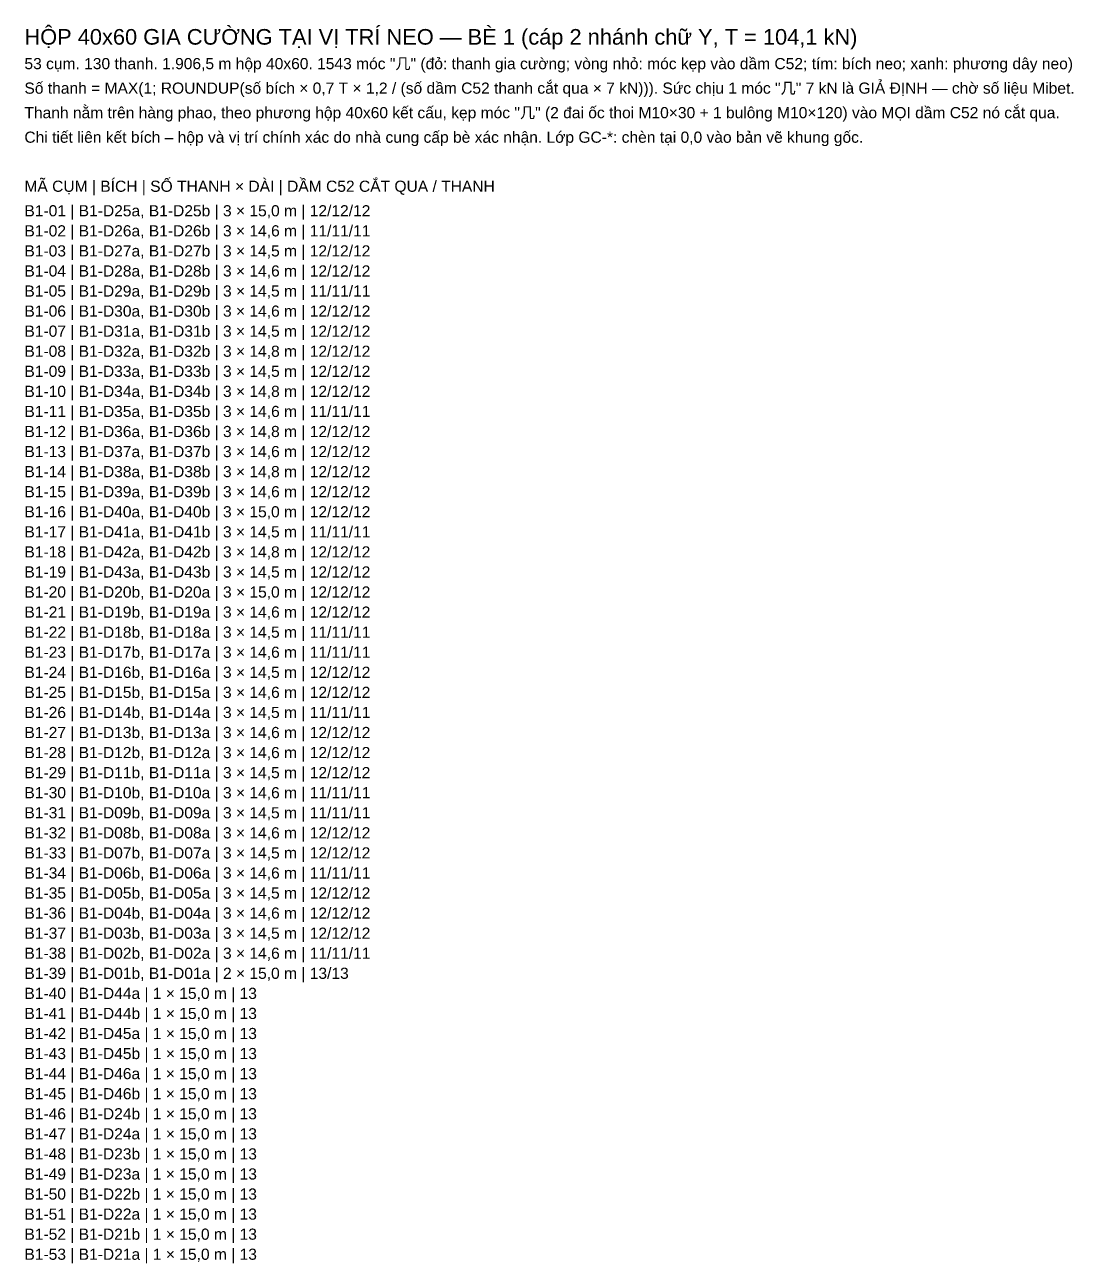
# Model space of a CAD drawing. Header units: millimetres. Extents: x -268744 to 115753, y -96240 to -10461.
# Drawn here: x 49936 to 115753, y -96240 to -18476 of the extents above; entities that cross this region are included whole.
import ezdxf

# ---------------------------------------------------------------- set-up
doc = ezdxf.new("R2010")
doc.units = ezdxf.units.MM
doc.layers.add('GC-GHI CHU', color=2, linetype='Continuous')
doc.styles.add('GC_VN', font='arial.ttf')

msp = doc.modelspace()

# ---------------------------------------------------------------- texts
at = {"layer": 'GC-GHI CHU', "style": 'GC_VN'}
for s, height, p in [('HỘP 40x60 GIA CƯỜNG TẠI VỊ TRÍ NEO — BÈ 1 (cáp 2 nhánh chữ Y, T = 104,1 kN)', 980, (49914.4, -19724.7)), ('53 cụm. 130 thanh. 1.906,5 m hộp 40x60. 1543 móc "几" (đỏ: thanh gia cường; vòng nhỏ: móc kẹp vào dầm C52; tím: bích neo; xanh: phương dây neo)', 700, (49914.4, -21264.7)), ('Số thanh = MAX(1; ROUNDUP(số bích × 0,7 T × 1,2 / (số dầm C52 thanh cắt qua × 7 kN))). Sức chịu 1 móc "几" 7 kN là GIẢ ĐỊNH — chờ số liệu Mibet.', 700, (49914.4, -22804.7)), ('Thanh nằm trên hàng phao, theo phương hộp 40x60 kết cấu, kẹp móc "几" (2 đai ốc thoi M10×30 + 1 bulông M10×120) vào MỌI dầm C52 nó cắt qua.', 700, (49914.4, -24344.7)), ('Chi tiết liên kết bích – hộp và vị trí chính xác do nhà cung cấp bè xác nhận. Lớp GC-*: chèn tại 0,0 vào bản vẽ khung gốc.', 700, (49914.4, -25884.7)), ('MÃ CỤM | BÍCH | SỐ THANH × DÀI | DẦM C52 CẮT QUA / THANH', 700, (49914.4, -28964.7)), ('B1-01 | B1-D25a, B1-D25b | 3 × 15,0 m | 12/12/12', 700, (49914.4, -30504.7)), ('B1-02 | B1-D26a, B1-D26b | 3 × 14,6 m | 11/11/11', 700, (49914.4, -31764.7)), ('B1-03 | B1-D27a, B1-D27b | 3 × 14,5 m | 12/12/12', 700, (49914.4, -33024.7)), ('B1-04 | B1-D28a, B1-D28b | 3 × 14,6 m | 12/12/12', 700, (49914.4, -34284.7)), ('B1-05 | B1-D29a, B1-D29b | 3 × 14,5 m | 11/11/11', 700, (49914.4, -35544.7)), ('B1-06 | B1-D30a, B1-D30b | 3 × 14,6 m | 12/12/12', 700, (49914.4, -36804.7)), ('B1-07 | B1-D31a, B1-D31b | 3 × 14,5 m | 12/12/12', 700, (49914.4, -38064.7)), ('B1-08 | B1-D32a, B1-D32b | 3 × 14,8 m | 12/12/12', 700, (49914.4, -39324.7)), ('B1-09 | B1-D33a, B1-D33b | 3 × 14,5 m | 12/12/12', 700, (49914.4, -40584.7)), ('B1-10 | B1-D34a, B1-D34b | 3 × 14,8 m | 12/12/12', 700, (49914.4, -41844.7)), ('B1-11 | B1-D35a, B1-D35b | 3 × 14,6 m | 11/11/11', 700, (49914.4, -43104.7)), ('B1-12 | B1-D36a, B1-D36b | 3 × 14,8 m | 12/12/12', 700, (49914.4, -44364.7)), ('B1-13 | B1-D37a, B1-D37b | 3 × 14,6 m | 12/12/12', 700, (49914.4, -45624.7)), ('B1-14 | B1-D38a, B1-D38b | 3 × 14,8 m | 12/12/12', 700, (49914.4, -46884.7)), ('B1-15 | B1-D39a, B1-D39b | 3 × 14,6 m | 12/12/12', 700, (49914.4, -48144.7)), ('B1-16 | B1-D40a, B1-D40b | 3 × 15,0 m | 12/12/12', 700, (49914.4, -49404.7)), ('B1-17 | B1-D41a, B1-D41b | 3 × 14,5 m | 11/11/11', 700, (49914.4, -50664.7)), ('B1-18 | B1-D42a, B1-D42b | 3 × 14,8 m | 12/12/12', 700, (49914.4, -51924.7)), ('B1-19 | B1-D43a, B1-D43b | 3 × 14,5 m | 12/12/12', 700, (49914.4, -53184.7)), ('B1-20 | B1-D20b, B1-D20a | 3 × 15,0 m | 12/12/12', 700, (49914.4, -54444.7)), ('B1-21 | B1-D19b, B1-D19a | 3 × 14,6 m | 12/12/12', 700, (49914.4, -55704.7)), ('B1-22 | B1-D18b, B1-D18a | 3 × 14,5 m | 11/11/11', 700, (49914.4, -56964.7)), ('B1-23 | B1-D17b, B1-D17a | 3 × 14,6 m | 11/11/11', 700, (49914.4, -58224.7)), ('B1-24 | B1-D16b, B1-D16a | 3 × 14,5 m | 12/12/12', 700, (49914.4, -59484.7)), ('B1-25 | B1-D15b, B1-D15a | 3 × 14,6 m | 12/12/12', 700, (49914.4, -60744.7)), ('B1-26 | B1-D14b, B1-D14a | 3 × 14,5 m | 11/11/11', 700, (49914.4, -62004.7)), ('B1-27 | B1-D13b, B1-D13a | 3 × 14,6 m | 12/12/12', 700, (49914.4, -63264.7)), ('B1-28 | B1-D12b, B1-D12a | 3 × 14,6 m | 12/12/12', 700, (49914.4, -64524.7)), ('B1-29 | B1-D11b, B1-D11a | 3 × 14,5 m | 12/12/12', 700, (49914.4, -65784.7)), ('B1-30 | B1-D10b, B1-D10a | 3 × 14,6 m | 11/11/11', 700, (49914.4, -67044.7)), ('B1-31 | B1-D09b, B1-D09a | 3 × 14,5 m | 11/11/11', 700, (49914.4, -68304.7)), ('B1-32 | B1-D08b, B1-D08a | 3 × 14,6 m | 12/12/12', 700, (49914.4, -69564.7)), ('B1-33 | B1-D07b, B1-D07a | 3 × 14,5 m | 12/12/12', 700, (49914.4, -70824.7)), ('B1-34 | B1-D06b, B1-D06a | 3 × 14,6 m | 11/11/11', 700, (49914.4, -72084.7)), ('B1-35 | B1-D05b, B1-D05a | 3 × 14,5 m | 12/12/12', 700, (49914.4, -73344.7)), ('B1-36 | B1-D04b, B1-D04a | 3 × 14,6 m | 12/12/12', 700, (49914.4, -74604.7)), ('B1-37 | B1-D03b, B1-D03a | 3 × 14,5 m | 12/12/12', 700, (49914.4, -75864.7)), ('B1-38 | B1-D02b, B1-D02a | 3 × 14,6 m | 11/11/11', 700, (49914.4, -77124.7)), ('B1-39 | B1-D01b, B1-D01a | 2 × 15,0 m | 13/13', 700, (49914.4, -78384.7)), ('B1-40 | B1-D44a | 1 × 15,0 m | 13', 700, (49914.4, -79644.7)), ('B1-41 | B1-D44b | 1 × 15,0 m | 13', 700, (49914.4, -80904.7)), ('B1-42 | B1-D45a | 1 × 15,0 m | 13', 700, (49914.4, -82164.7)), ('B1-43 | B1-D45b | 1 × 15,0 m | 13', 700, (49914.4, -83424.7)), ('B1-44 | B1-D46a | 1 × 15,0 m | 13', 700, (49914.4, -84684.7)), ('B1-45 | B1-D46b | 1 × 15,0 m | 13', 700, (49914.4, -85944.7)), ('B1-46 | B1-D24b | 1 × 15,0 m | 13', 700, (49914.4, -87204.7)), ('B1-47 | B1-D24a | 1 × 15,0 m | 13', 700, (49914.4, -88464.7)), ('B1-48 | B1-D23b | 1 × 15,0 m | 13', 700, (49914.4, -89724.7)), ('B1-49 | B1-D23a | 1 × 15,0 m | 13', 700, (49914.4, -90984.7)), ('B1-50 | B1-D22b | 1 × 15,0 m | 13', 700, (49914.4, -92244.7)), ('B1-51 | B1-D22a | 1 × 15,0 m | 13', 700, (49914.4, -93504.7)), ('B1-52 | B1-D21b | 1 × 15,0 m | 13', 700, (49914.4, -94764.7)), ('B1-53 | B1-D21a | 1 × 15,0 m | 13', 700, (49914.4, -96024.7))]:
    msp.add_text(s, height=height, dxfattribs=at).set_placement(p)

doc.saveas('drawing.dxf')
